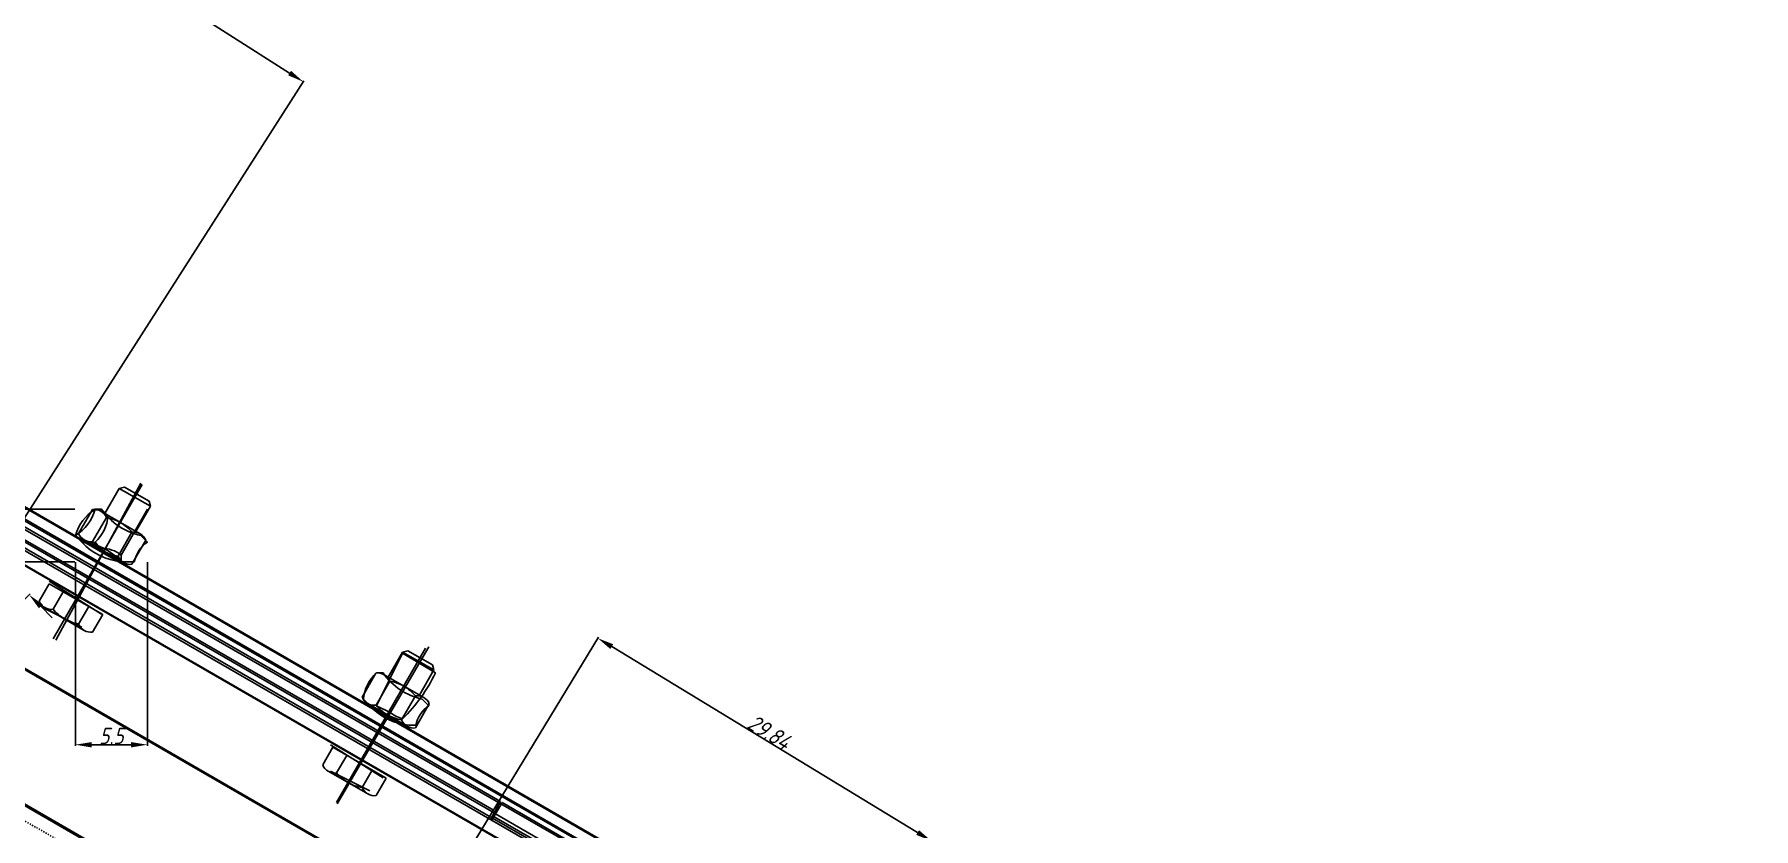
# Model space of a CAD drawing. Header units: millimetres. Extents: x 2787 to 6144, y -18 to 478.
# Drawn here: x 4602.9 to 4734.2, y 229.1 to 289.8 of the extents above; entities that cross this region are included whole.
import ezdxf

# ---------------------------------------------------------------- set-up
doc = ezdxf.new("R2010")
doc.units = ezdxf.units.MM
for name, pattern in [('ACAD_ISO02W100', [15, 12, -3]), ('CENTER', [50.8, 31.75, -6.35, 6.35, -6.35]), ('HIDDEN', [0.2, 0.1, -0.1])]:
    doc.linetypes.add(name, pattern=pattern)
for name, color, linetype in [('ADIM', 3, 'Continuous'), ('ADIM_CLEAN', 3, 'Continuous'), ('ADIM_CLEAN_L', 3, 'Continuous')]:
    doc.layers.add(name, color=color, linetype=linetype)
for name, color, linetype, lineweight in [('中心线', 1, 'CENTER', 13), ('尺寸线', 22, 'Continuous', 13), ('虚线', 8, 'ACAD_ISO02W100', 13)]:
    doc.layers.add(name, color=color, linetype=linetype, lineweight=lineweight)
doc.styles.get("Standard").update_dxf_attribs({"font": 'gbeitc.shx', "bigfont": 'gbcbig.shx'})
doc.dimstyles.new('ADIM', dxfattribs={"dimscale": 0.5, "dimtxt": 2.5, "dimasz": 2.5, "dimexe": 0.18, "dimexo": 0.0625, "dimgap": 0.09, "dimtad": 1, "dimdec": 4, "dimzin": 0, "dimdsep": 46, "dimtxsty": 'Standard', "dimcen": 0.09, "dimadec": 0, "dimazin": 0, "dimtfac": 1, "dimtdec": 4, "dimtofl": 0, "dimtmove": 0, "dimatfit": 3, "dimfxl": 1, "dimtolj": 1, "dimtzin": 0, "dimarcsym": 0})

# ---------------------------------------------------------------- blocks, each defined once
blk = doc.blocks.new('*D60')
at = {"layer": 'ADIM', "color": 0, "lineweight": -2, "transparency": 16777216}
for p, q in [((4614.52, 192.03), (4645.95, 243.74)), ((4670.33, 228.81), (4646.97, 243.01)), ((4640.02, 176.53), (4671.45, 228.24))]:
    blk.add_line(p, q, dxfattribs=at)
at = {"layer": 'ADIM', "color": 0, "transparency": 16777216}
for points in [[(4647.08, 243.19), (4646.86, 242.83), (4645.9, 243.66)], [(4670.44, 228.99), (4670.23, 228.63), (4671.4, 228.16)]]:
    blk.add_solid(points, dxfattribs=at)
at = {"layer": 'Defpoints', "color": 0, "transparency": 16777216}
for p in [(4645.9, 243.66), (4614.5, 192), (4640, 176.5)]:
    blk.add_point(p, dxfattribs=at)
at = {"layer": 'ADIM', "color": 0, "transparency": 16777216, "insert": (4659, 236.48), "char_height": 1.25, "attachment_point": 5, "rotation": 328.707}
blk.add_mtext('\\A1;29.84', dxfattribs=at)
blk = doc.blocks.new('*D86')
at = {"layer": 'ADIM', "color": 0, "lineweight": -2, "transparency": 16777216}
for p, q in [((4566.02, 251.53), (4598.46, 302.22)), ((4599.47, 301.48), (4622.36, 286.82)), ((4591.02, 235.53), (4623.46, 286.22))]:
    blk.add_line(p, q, dxfattribs=at)
at = {"layer": 'ADIM', "color": 0, "transparency": 16777216}
for points in [[(4599.58, 301.65), (4599.36, 301.3), (4598.42, 302.15)], [(4622.47, 287), (4622.25, 286.65), (4623.42, 286.15)]]:
    blk.add_solid(points, dxfattribs=at)
at = {"layer": 'Defpoints', "color": 0, "transparency": 16777216}
for p in [(4623.42, 286.15), (4566, 251.5), (4591, 235.5)]:
    blk.add_point(p, dxfattribs=at)
at = {"layer": 'ADIM', "color": 0, "transparency": 16777216, "insert": (4611.28, 294.71), "char_height": 1.25, "attachment_point": 5, "rotation": 327.3808}
blk.add_mtext('\\A1;29.68', dxfattribs=at)
blk = doc.blocks.new('*D87')
at = {"layer": 'ADIM', "color": 0, "lineweight": -2, "transparency": 16777216}
for p, q in [((4600.59, 248.86), (4598.26, 251.19)), ((4590.02, 236.52), (4601.54, 248.04)), ((4591.02, 235.52), (4602.54, 247.04)), ((4603.36, 246.09), (4604.24, 245.21))]:
    blk.add_line(p, q, dxfattribs=at)
at = {"layer": 'ADIM', "color": 0, "transparency": 16777216}
for points in [[(4600.74, 249), (4600.44, 248.71), (4601.47, 247.97)], [(4603.5, 246.24), (4603.21, 245.94), (4602.47, 246.97)]]:
    blk.add_solid(points, dxfattribs=at)
at = {"layer": 'Defpoints', "color": 0, "transparency": 16777216}
for p in [(4601.47, 247.97), (4590, 236.5), (4591, 235.5)]:
    blk.add_point(p, dxfattribs=at)
at = {"layer": 'ADIM', "color": 0, "transparency": 16777216, "insert": (4599.46, 250.94), "char_height": 1.25, "attachment_point": 5, "rotation": 315}
blk.add_mtext('\\A1;1.41', dxfattribs=at)
blk = doc.blocks.new('*D218')
at = {"layer": 'ADIM', "color": 0, "lineweight": -2, "transparency": 16777216}
for p, q in [((4606, 249.47), (4606, 235.43)), ((4611.5, 249.47), (4611.5, 235.43)), ((4607.25, 235.52), (4610.25, 235.52))]:
    blk.add_line(p, q, dxfattribs=at)
at = {"layer": 'ADIM', "color": 0, "transparency": 16777216}
for points in [[(4607.25, 235.72), (4607.25, 235.31), (4606, 235.52)], [(4610.25, 235.72), (4610.25, 235.31), (4611.5, 235.52)]]:
    blk.add_solid(points, dxfattribs=at)
at = {"layer": 'Defpoints', "color": 0, "transparency": 16777216}
for p in [(4606, 249.5), (4611.5, 249.5), (4611.5, 235.52)]:
    blk.add_point(p, dxfattribs=at)
at = {"layer": 'ADIM', "color": 0, "transparency": 16777216, "insert": (4608.75, 236.19), "char_height": 1.25, "attachment_point": 5}
blk.add_mtext('\\A1;5.5', dxfattribs=at)
blk = doc.blocks.new('*D219')
at = {"layer": 'ADIM', "color": 0, "lineweight": -2, "transparency": 16777216}
for p, q in [((4605.97, 253.5), (4593.86, 253.5)), ((4593.95, 250.75), (4593.95, 252.25)), ((4605.97, 249.5), (4593.86, 249.5))]:
    blk.add_line(p, q, dxfattribs=at)
at = {"layer": 'ADIM', "color": 0, "transparency": 16777216}
for points in [[(4593.74, 252.25), (4594.16, 252.25), (4593.95, 253.5)], [(4593.74, 250.75), (4594.16, 250.75), (4593.95, 249.5)]]:
    blk.add_solid(points, dxfattribs=at)
at = {"layer": 'Defpoints', "color": 0, "transparency": 16777216}
for p in [(4593.95, 253.5), (4606, 253.5), (4606, 249.5)]:
    blk.add_point(p, dxfattribs=at)
at = {"layer": 'ADIM', "color": 0, "transparency": 16777216, "insert": (4593.28, 251.5), "char_height": 1.25, "attachment_point": 5, "rotation": 90}
blk.add_mtext('\\A1;4', dxfattribs=at)

msp = doc.modelspace()

# ---------------------------------------------------------------- linework, layer by layer
at = {"color": 7, "linetype": 'Continuous', "lineweight": -3}
for p, q in [((4734.18939, 177.30312), (4326.53974, 412.8597)), ((4733.81439, 176.65359), (4326.16476, 412.2102)), ((4325.04182, 410.26522), (4732.81539, 174.92328)), ((4324.54182, 409.39919), (4732.31555, 174.05717)), ((4724.37888, 160.30492), (4316.60058, 395.64456)), ((4638.48561, 231.17042), (4592.4853, 257.72871)), ((4637.98569, 230.30453), (4591.98538, 256.86282)), ((4608.23972, 253.18344), (4609.34247, 255.09347)), ((4609.34247, 255.09347), (4609.75238, 255.19685)), ((4609.34247, 255.09347), (4611.73785, 253.74238)), ((4609.75238, 255.19685), (4611.62794, 254.114)), ((4606.24993, 251.65495), (4607.30603, 253.48417)), ((4610.62129, 251.80844), (4611.73785, 253.74238)), ((4611.73785, 253.74238), (4611.62794, 254.114)), ((4607.31243, 251.04152), (4608.36853, 252.87073)), ((4607.94048, 253.3562), (4610.95294, 251.61695)), ((4606.67798, 251.16949), (4609.69044, 249.43024)), ((4609.2624, 249.91571), (4610.31849, 251.74492)), ((4610.3249, 249.30227), (4611.38099, 251.13149)), ((4590.62874, 247.88935), (4636.53271, 221.39736)), ((4603.23903, 246.47888), (4604.01083, 247.81567)), ((4604.01083, 247.81567), (4608.0858, 245.46299)), ((4604.30153, 245.86544), (4605.07333, 247.20224)), ((4603.66708, 245.99341), (4606.67955, 244.25416)), ((4606.2515, 244.73963), (4607.0233, 246.07642)), ((4607.314, 244.12619), (4608.0858, 245.46299)), ((4629.89253, 240.68721), (4630.99529, 242.59725)), ((4630.99529, 242.59725), (4631.4052, 242.70063)), ((4630.99529, 242.59725), (4633.39067, 241.24616)), ((4631.4052, 242.70063), (4633.28076, 241.61777)), ((4627.90275, 239.15873), (4628.95885, 240.98795)), ((4628.96525, 238.5453), (4630.02135, 240.37451)), ((4629.5933, 240.85998), (4632.60576, 239.12073)), ((4632.2741, 239.31221), (4633.39067, 241.24616)), ((4633.39067, 241.24616), (4633.28076, 241.61777)), ((4630.91521, 237.41949), (4631.97131, 239.2487)), ((4628.3308, 238.67327), (4631.34326, 236.93402)), ((4631.97771, 236.80605), (4633.03381, 238.63527)), ((4624.89185, 233.98265), (4625.66365, 235.31945)), ((4625.66365, 235.31945), (4629.73861, 232.96677)), ((4625.95435, 233.36922), (4626.72615, 234.70601)), ((4625.3199, 233.49719), (4628.33236, 231.75794)), ((4627.90432, 232.24341), (4628.67611, 233.5802)), ((4628.96682, 231.62997), (4629.73861, 232.96677)), ((4638.48561, 231.17042), (4637.67324, 229.76335)), ((4638.59384, 231.10793), (4637.78147, 229.70086)), ((4733.08875, 175.39675), (4638.09392, 230.24204)), ((4733.58867, 176.26264), (4638.59384, 231.10793))]:
    msp.add_line(p, q, dxfattribs=at)
for centre, radius, start, end in [((4607.46055, 252.61349), 0.88429, 57.1298859, 100.0632782), ((4607.53724, 252.56921), 0.88429, 19.9367218, 62.8701141), ((4607.80714, 249.59003), 3.32839, 60.4883334, 80.28977), ((4607.75801, 249.6184), 3.32839, 39.71023, 59.5116666), ((4607.08122, 251.95648), 0.88429, 199.9367218, 242.8701141), ((4607.15792, 251.9122), 0.88429, 237.1298859, 280.0632782), ((4609.87291, 253.16804), 3.32839, 219.71023, 239.5116666), ((4610.47301, 250.87424), 0.88429, 57.1298859, 100.0632782), ((4610.5497, 250.82996), 0.88429, 19.9367218, 62.8701141), ((4609.82378, 253.19641), 3.32839, 240.4883334, 260.28977), ((4610.09369, 250.21723), 0.88429, 199.9367218, 242.8701141), ((4610.17038, 250.17296), 0.88429, 237.1298859, 280.0632782), ((4604.07033, 246.7804), 0.88429, 199.9367218, 242.8701141), ((4604.14702, 246.73612), 0.88429, 237.1298859, 280.0632782), ((4606.86202, 247.99197), 3.32839, 219.71023, 239.5116666), ((4606.81288, 248.02033), 3.32839, 240.4883334, 260.28977), ((4607.08279, 245.04115), 0.88429, 199.9367218, 242.8701141), ((4607.15948, 244.99688), 0.88429, 237.1298859, 280.0632782), ((4629.11336, 240.11726), 0.88429, 57.1298859, 100.0632782), ((4629.19005, 240.07299), 0.88429, 19.9367218, 62.8701141), ((4629.45996, 237.09381), 3.32839, 60.4883334, 80.28977), ((4628.73404, 239.46026), 0.88429, 199.9367218, 242.8701141), ((4629.41083, 237.12217), 3.32839, 39.71023, 59.5116666), ((4632.12583, 238.37802), 0.88429, 57.1298859, 100.0632782), ((4632.20252, 238.33374), 0.88429, 19.9367218, 62.8701141), ((4628.81073, 239.41598), 0.88429, 237.1298859, 280.0632782), ((4631.52573, 240.67182), 3.32839, 219.71023, 239.5116666), ((4631.4766, 240.70019), 3.32839, 240.4883334, 260.28977), ((4631.7465, 237.72101), 0.88429, 199.9367218, 242.8701141), ((4631.8232, 237.67673), 0.88429, 237.1298859, 280.0632782), ((4625.72314, 234.28418), 0.88429, 199.9367218, 242.8701141), ((4625.79983, 234.2399), 0.88429, 237.1298859, 280.0632782), ((4628.51483, 235.49575), 3.32839, 219.71023, 239.5116666), ((4628.4657, 235.52411), 3.32839, 240.4883334, 260.28977), ((4628.73561, 232.54493), 0.88429, 199.9367218, 242.8701141), ((4628.8123, 232.50066), 0.88429, 237.1298859, 280.0632782)]:
    msp.add_arc(centre, radius, start, end, dxfattribs=at)
at = {"layer": 'ADIM_CLEAN'}
for points in [[(4611, 251.5), (4611.5, 251, 0.189554842), (4610.5, 249.5), (4609.5, 249.5, -0.189554842), (4606.5, 251), (4606, 251.5, -0.189554842), (4607.5, 253.5), (4608, 253.5, 0.189554842)], [(4608.5, 253), (4608, 253.5, -0.189554842), (4607.5, 253.5, -0.189554842), (4606, 251.5), (4606.5, 251, 0.189554842), (4607.5, 251, 0.189554842)], [(4609.5, 249.5), (4609.5, 250, 0.189554842), (4608, 250.5, -0.086615702), (4607.5, 251, -0.086615702), (4606.5, 251, -0.189554842)], [(4631, 242.5), (4629, 238.5), (4630, 238, 0.086615702), (4631, 237.5, 0.086615702), (4633.5, 241)], [(4632.5, 239), (4633, 238.5, 0.189554842), (4632, 237), (4631.5, 237, -0.189554842), (4628.5, 238.5), (4628, 239, -0.189554842), (4629, 241), (4629.5, 241, 0.189554842)]]:
    msp.add_lwpolyline(points, format="xyb", close=True, dxfattribs=at)
at = {"layer": 'ADIM_CLEAN_L'}
for p, q in [((4326.5, 413), (4734, 177.5)), ((4326, 412), (4734, 176.5)), ((4325, 410.5), (4733, 175)), ((4324.5, 409.5), (4732.5, 174)), ((4316.5, 395.5), (4724.5, 160.5)), ((4404.5, 355.5), (4636.5, 221.5)), ((4500, 310), (4638, 230.5)), ((4592.5, 257.5), (4638.5, 231)), ((4604.5, 243.5), (4611, 255.5)), ((4609.5, 250), (4611.5, 253.5)), ((4604, 248), (4608, 245.5)), ((4603.5, 246), (4606.5, 244.5)), ((4626, 231), (4633, 243)), ((4625.5, 235.5), (4629.5, 233)), ((4625.5, 233.5), (4628.5, 232)), ((4638, 230), (4733, 175.5)), ((4638.5, 231), (4733.5, 176.5))]:
    msp.add_line(p, q, dxfattribs=at)
at = {"layer": '中心线', "lineweight": -3}
for p, q in [((4604.29441, 243.5986), (4611.10539, 255.39557)), ((4625.94504, 231.0986), (4632.75603, 242.89557))]:
    msp.add_line(p, q, dxfattribs=at)
at = {"layer": '尺寸线', "lineweight": -3}
for p, q in [((4604.29441, 243.5986), (4611.10539, 255.39557)), ((4625.94504, 231.0986), (4632.75603, 242.89557))]:
    msp.add_line(p, q, dxfattribs=at)
at = {"layer": '虚线', "color": 251, "linetype": 'HIDDEN', "lineweight": -3}
msp.add_line((4724.54654, 159.05358), (4339.65922, 381.18243), dxfattribs=at)

# ---------------------------------------------------------------- dimensions: what is measured, and where the dimension line sits
at = {"layer": 'ADIM'}
for p1, p2, distance, text, picture, middle in [((4566, 251.5), (4591, 235.5), 60.13369, '29.68', '*D86', (4611.27645, 294.71321)), ((4591, 235.5), (4590, 236.5), -16.22583, '1.41', '*D87', (4599.45704, 250.93728)), ((4640, 176.5), (4614.5, 192), -60.45704, '29.84', '*D60', (4659.00032, 236.4844))]:
    dim = msp.add_aligned_dim(p1=p1, p2=p2, distance=distance, text=text, dimstyle='ADIM', dxfattribs=at)
    dim.commit()
    dim.dimension.update_dxf_attribs({"geometry": picture, "text_midpoint": middle})
dim = msp.add_linear_dim(base=(4593.9529, 253.5), p1=(4606, 249.5), p2=(4606, 253.5), angle=90, text='4', dimstyle='ADIM', dxfattribs=at)
dim.commit()
dim.dimension.update_dxf_attribs({"geometry": '*D219', "text_midpoint": (4593.2829, 251.5)})
dim = msp.add_linear_dim(base=(4611.5, 235.51561), p1=(4606, 249.5), p2=(4611.5, 249.5), text='5.5', dimstyle='ADIM', dxfattribs=at)
dim.commit()
dim.dimension.update_dxf_attribs({"geometry": '*D218', "text_midpoint": (4608.75, 236.18561)})

doc.saveas('drawing.dxf')
